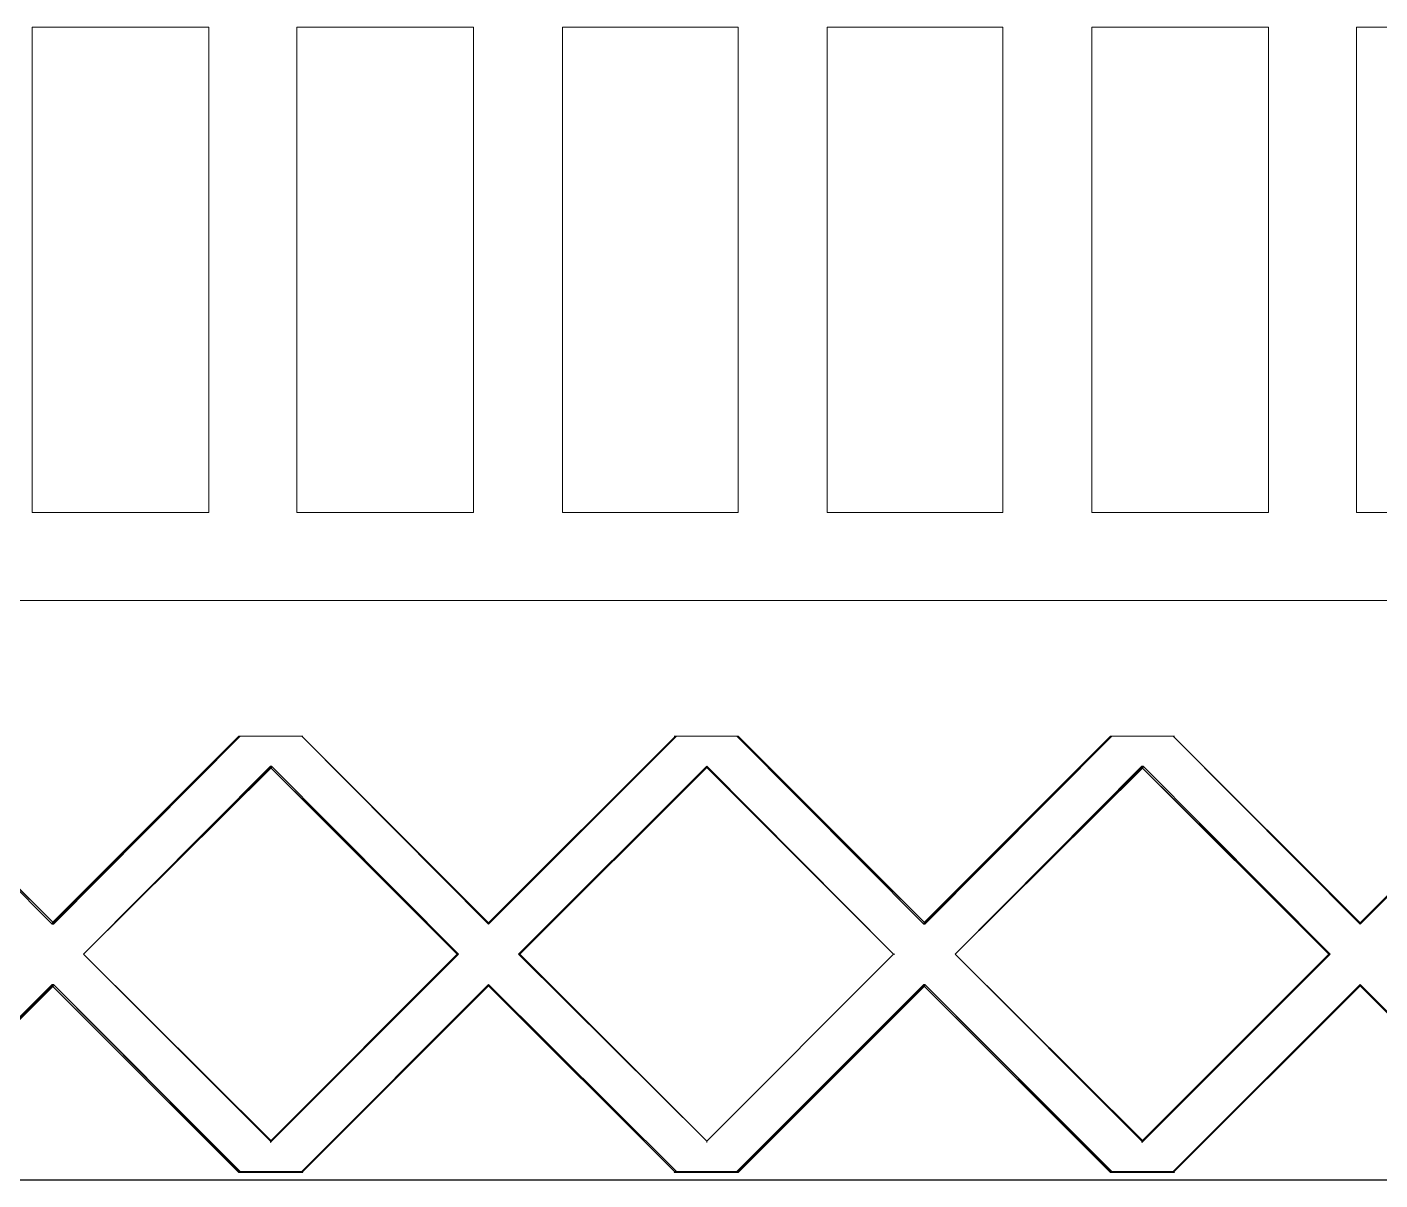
# Model space of a CAD drawing. Extents: x -66030 to 95157, y -13132 to 45879.
# Drawn here: x 54058 to 58272, y 16976 to 20565 of the extents above; entities that cross this region are included whole.
import ezdxf

# ---------------------------------------------------------------- set-up
doc = ezdxf.new("R2010")
doc.units = 0
doc.header["$LTSCALE"] = 100
doc.header["$MEASUREMENT"] = 0
doc.layers.get('0').update_dxf_attribs({"linetype": 'CONTINUOUS'})
doc.layers.add('3', color=11, linetype='CONTINUOUS')

msp = doc.modelspace()

# ---------------------------------------------------------------- linework, layer by layer
at = {"lineweight": 0}
for points in [[(54073.6, 20565), (54624.3, 20565), (54624.3, 19053.4), (54073.6, 19053.4), (54073.6, 20565)], [(54897.7, 20565), (55448.5, 20565), (55448.5, 19053.4), (54897.7, 19053.4), (54897.7, 20565)], [(55725.8, 20565), (56272.6, 20565), (56272.6, 19053.4), (55725.8, 19053.4), (55725.8, 20565)], [(56549.9, 20565), (57096.8, 20565), (57096.8, 19053.4), (56549.9, 19053.4), (56549.9, 20565)], [(57374.1, 20565), (57924.8, 20565), (57924.8, 19053.4), (57374.1, 19053.4), (57374.1, 20565)], [(58198.3, 20565), (58749, 20565), (58749, 19053.4), (58198.3, 19053.4), (58198.3, 20565)], [(54140, 17772.2), (54140, 17776.1), (53558, 18358.1), (53554.1, 18358.1), (54136.1, 17772.2), (54140, 17772.2), (54136.1, 17772.2), (54140, 17772.2), (54140, 17772.2)], [(54721.9, 18358.1), (54718, 18358.1), (54136.1, 17776.1), (54140, 17772.2), (54721.9, 18358.1), (54721.9, 18358.1), (54721.9, 18358.1), (54721.9, 18358.1), (54721.9, 18358.1)], [(54721.9, 18358.1), (54718, 18358.1), (54718, 18358.1), (54721.9, 18358.1), (54721.9, 18358.1), (54721.9, 18358.1), (54721.9, 18358.1), (54718, 18358.1), (54718, 18358.1)], [(54913.3, 18358.1), (54913.3, 18358.1), (54721.9, 18358.1), (54721.9, 18358.1), (54913.3, 18358.1), (54913.3, 18358.1), (54913.3, 18358.1), (54917.2, 18358.1), (54913.3, 18358.1)], [(54913.3, 18358.1), (54913.3, 18358.1), (54913.3, 18358.1), (54913.3, 18358.1), (54913.3, 18358.1), (54913.3, 18358.1), (54913.3, 18358.1), (54909.4, 18358.1), (54913.3, 18358.1)], [(55495.3, 17772.2), (55495.3, 17776.1), (54913.3, 18358.1), (54913.3, 18358.1), (55495.3, 17772.2), (55495.3, 17772.2), (55495.3, 17772.2), (55495.3, 17772.2), (55495.3, 17772.2)], [(56081.2, 18358.1), (56077.3, 18358.1), (55495.3, 17776.1), (55495.3, 17772.2), (56081.2, 18358.1), (56081.2, 18358.1), (56081.2, 18358.1), (56081.2, 18358.1), (56081.2, 18358.1)], [(56077.3, 18358.1), (56077.3, 18358.1), (56077.3, 18358.1), (56081.2, 18358.1), (56077.3, 18358.1), (56077.3, 18358.1), (56077.3, 18358.1), (56073.4, 18358.1), (56077.3, 18358.1)], [(56272.6, 18358.1), (56268.7, 18358.1), (56077.3, 18358.1), (56077.3, 18358.1), (56268.7, 18358.1), (56272.6, 18358.1), (56272.6, 18358.1), (56272.6, 18358.1), (56268.7, 18358.1)], [(56268.7, 18358.1), (56272.6, 18358.1), (56272.6, 18358.1), (56268.7, 18358.1), (56268.7, 18358.1), (56268.7, 18358.1), (56268.7, 18358.1), (56268.7, 18358.1), (56268.7, 18358.1)], [(56854.6, 17772.2), (56854.6, 17776.1), (56272.6, 18358.1), (56268.7, 18358.1), (56850.7, 17772.2), (56854.6, 17772.2), (56850.7, 17772.2), (56854.6, 17772.2), (56854.6, 17772.2)], [(57436.6, 18358.1), (57432.7, 18358.1), (56850.7, 17776.1), (56854.6, 17772.2), (57436.6, 18358.1), (57436.6, 18358.1), (57436.6, 18358.1), (57436.6, 18358.1), (57436.6, 18358.1)], [(57436.6, 18358.1), (57432.7, 18358.1), (57432.7, 18358.1), (57436.6, 18358.1), (57436.6, 18358.1), (57436.6, 18358.1), (57436.6, 18358.1), (57432.7, 18358.1), (57432.7, 18358.1)], [(57628, 18358.1), (57628, 18358.1), (57436.6, 18358.1), (57436.6, 18358.1), (57628, 18358.1), (57628, 18358.1), (57628, 18358.1), (57631.9, 18358.1), (57628, 18358.1)], [(57628, 18358.1), (57628, 18358.1), (57628, 18358.1), (57628, 18358.1), (57628, 18358.1), (57628, 18358.1), (57628, 18358.1), (57624.1, 18358.1), (57628, 18358.1)], [(58210, 17772.2), (58210, 17776.1), (57628, 18358.1), (57628, 18358.1), (58210, 17772.2), (58210, 17772.2), (58210, 17772.2), (58210, 17772.2), (58210, 17772.2)], [(58795.9, 18358.1), (58792, 18358.1), (58210, 17776.1), (58210, 17772.2), (58795.9, 18358.1), (58795.9, 18358.1), (58795.9, 18358.1), (58795.9, 18358.1), (58795.9, 18358.1)], [(54819.6, 18264.4), (54815.7, 18264.4), (54233.7, 17678.5), (54233.7, 17678.5), (54819.6, 18260.5), (54819.6, 18264.4), (54819.6, 18264.4), (54815.7, 18264.4), (54815.7, 18264.4)], [(54815.7, 18260.5), (55401.6, 17678.5), (54815.7, 17096.5), (54233.7, 17678.5), (54815.7, 18260.5)], [(55401.6, 17678.5), (55401.6, 17678.5), (54819.6, 18264.4), (54815.7, 18260.5), (55397.7, 17678.5), (55401.6, 17678.5), (55401.6, 17678.5), (55401.6, 17678.5), (55401.6, 17678.5)], [(55589.1, 17678.5), (55593, 17678.5), (56175, 18260.5), (56175, 18264.4), (55589.1, 17678.5), (55589.1, 17678.5), (55589.1, 17678.5), (55589.1, 17678.5), (55589.1, 17678.5)], [(56175, 17096.5), (56757, 17678.5), (56175, 18260.5), (55593, 17678.5), (56175, 17096.5)], [(56175, 18264.4), (56175, 18260.5), (56757, 17678.5), (56757, 17678.5), (56175, 18264.4), (56175, 18264.4), (56175, 18264.4), (56175, 18264.4), (56175, 18264.4)], [(56948.3, 17678.5), (56948.3, 17678.5), (57534.2, 18260.5), (57530.3, 18264.4), (56948.3, 17678.5), (56948.3, 17678.5), (56948.3, 17678.5), (56948.3, 17678.5), (56948.3, 17678.5)], [(57530.3, 18260.5), (56948.3, 17678.5), (57530.3, 17096.5), (58116.2, 17678.5), (57530.3, 18260.5)], [(57530.3, 18264.4), (57530.3, 18260.5), (58112.3, 17678.5), (58116.2, 17678.5), (57534.2, 18264.4), (57530.3, 18264.4), (57534.2, 18264.4), (57530.3, 18264.4), (57530.3, 18264.4)], [(54233.7, 17678.5), (54233.7, 17678.5), (54815.7, 17096.5), (54819.6, 17096.5), (54233.7, 17678.5), (54233.7, 17678.5), (54233.7, 17678.5), (54233.7, 17678.5), (54233.7, 17678.5)], [(54815.7, 17096.5), (54819.6, 17096.5), (55401.6, 17678.5), (55397.7, 17678.5), (54815.7, 17096.5), (54815.7, 17096.5), (54815.7, 17096.5), (54815.7, 17092.6), (54819.6, 17096.5)], [(56175, 17096.5), (56175, 17096.5), (55593, 17678.5), (55589.1, 17678.5), (56175, 17096.5), (56175, 17096.5), (56175, 17096.5), (56175, 17092.6), (56175, 17096.5)], [(56757, 17678.5), (56757, 17678.5), (56175, 17096.5), (56175, 17096.5), (56757, 17678.5), (56757, 17678.5), (56757, 17678.5), (56760.9, 17678.5), (56757, 17678.5)], [(57534.2, 17096.5), (57534.2, 17096.5), (56948.3, 17678.5), (56948.3, 17678.5), (57530.3, 17096.5), (57534.2, 17096.5), (57530.3, 17096.5), (57530.3, 17092.6), (57534.2, 17096.5)], [(58116.2, 17678.5), (58112.3, 17678.5), (57530.3, 17096.5), (57534.2, 17096.5), (58116.2, 17678.5), (58116.2, 17678.5), (58116.2, 17678.5), (58116.2, 17678.5), (58116.2, 17678.5)], [(53554.1, 16998.9), (53558, 16998.9), (54140, 17580.8), (54136.1, 17584.8), (53554.1, 17002.8), (53554.1, 16998.9), (53554.1, 17002.8), (53554.1, 16998.9), (53554.1, 16998.9)], [(54136.1, 17584.8), (54136.1, 17580.8), (54718, 16998.9), (54721.9, 17002.8), (54140, 17584.8), (54136.1, 17584.8), (54140, 17584.8), (54140, 17584.8), (54136.1, 17584.8)], [(54913.3, 16998.9), (54913.3, 16998.9), (55495.3, 17580.8), (55495.3, 17584.8), (54913.3, 17002.8), (54913.3, 16998.9), (54913.3, 17002.8), (54909.4, 16998.9), (54913.3, 16998.9)], [(55495.3, 17584.8), (55495.3, 17580.8), (56077.3, 16998.9), (56081.2, 17002.8), (55495.3, 17584.8), (55495.3, 17584.8), (55495.3, 17584.8), (55495.3, 17584.8), (55495.3, 17584.8)], [(56268.7, 16998.9), (56272.6, 16998.9), (56854.6, 17580.8), (56850.7, 17584.8), (56268.7, 17002.8), (56268.7, 16998.9), (56268.7, 17002.8), (56268.7, 16998.9), (56268.7, 16998.9)], [(56850.7, 17584.8), (56850.7, 17580.8), (57432.7, 16998.9), (57436.6, 17002.8), (56854.6, 17584.8), (56850.7, 17584.8), (56854.6, 17584.8), (56854.6, 17584.8), (56850.7, 17584.8)], [(57628, 16998.9), (57628, 16998.9), (58210, 17580.8), (58210, 17584.8), (57628, 17002.8), (57628, 16998.9), (57628, 17002.8), (57624.1, 16998.9), (57628, 16998.9)], [(58210, 17584.8), (58210, 17580.8), (58792, 16998.9), (58795.9, 17002.8), (58210, 17584.8), (58210, 17584.8), (58210, 17584.8), (58210, 17584.8), (58210, 17584.8)], [(54718, 17002.8), (54721.9, 16998.9), (54913.3, 16998.9), (54913.3, 17002.8), (54721.9, 17002.8), (54718, 17002.8), (54718, 17002.8), (54718, 16998.9), (54721.9, 16998.9)], [(54721.9, 17002.8), (54718, 17002.8), (54718, 17002.8), (54721.9, 16998.9), (54721.9, 16998.9), (54721.9, 17002.8), (54721.9, 16998.9), (54721.9, 16998.9), (54721.9, 17002.8)], [(54913.3, 16998.9), (54913.3, 17002.8), (54913.3, 17002.8), (54913.3, 16998.9), (54913.3, 16998.9), (54913.3, 16998.9), (54913.3, 16998.9), (54917.2, 16998.9), (54913.3, 17002.8)], [(56077.3, 17002.8), (56077.3, 16998.9), (56268.7, 16998.9), (56268.7, 17002.8), (56077.3, 17002.8), (56077.3, 17002.8), (56077.3, 17002.8), (56073.4, 16998.9), (56077.3, 16998.9)], [(56081.2, 17002.8), (56077.3, 17002.8), (56077.3, 17002.8), (56077.3, 16998.9), (56081.2, 16998.9), (56081.2, 17002.8), (56081.2, 16998.9), (56081.2, 16998.9), (56081.2, 17002.8)], [(56268.7, 16998.9), (56272.6, 17002.8), (56272.6, 17002.8), (56268.7, 16998.9), (56268.7, 16998.9), (56268.7, 16998.9), (56268.7, 16998.9), (56272.6, 16998.9), (56272.6, 17002.8)], [(57432.7, 17002.8), (57436.6, 16998.9), (57628, 16998.9), (57628, 17002.8), (57436.6, 17002.8), (57432.7, 17002.8), (57432.7, 17002.8), (57432.7, 16998.9), (57436.6, 16998.9)], [(57436.6, 17002.8), (57432.7, 17002.8), (57432.7, 17002.8), (57436.6, 16998.9), (57436.6, 16998.9), (57436.6, 17002.8), (57436.6, 16998.9), (57436.6, 16998.9), (57436.6, 17002.8)], [(57628, 16998.9), (57628, 17002.8), (57628, 17002.8), (57628, 16998.9), (57628, 16998.9), (57628, 16998.9), (57628, 16998.9), (57631.9, 16998.9), (57628, 17002.8)]]:
    msp.add_lwpolyline(points, close=True, dxfattribs=at)
for points in [[(58749, 18780), (58198.3, 18780), (57924.8, 18780), (57374.1, 18780), (57096.8, 18780), (56549.9, 18780), (56272.6, 18780), (55725.8, 18780), (55448.5, 18780), (54897.7, 18780), (54624.3, 18780), (54073.6, 18780), (53800.1, 18780)], [(53554.1, 18358.1), (54140, 17776.1), (54721.9, 18358.1), (54721.9, 18358.1), (54913.3, 18358.1), (54913.3, 18358.1), (55495.3, 17776.1), (56077.3, 18358.1), (56077.3, 18358.1), (56268.7, 18358.1), (56268.7, 18358.1), (56854.6, 17776.1), (57436.6, 18358.1), (57436.6, 18358.1), (57628, 18358.1), (57628, 18358.1), (58210, 17776.1), (58792, 18358.1)], [(58792, 16998.9), (58210, 17584.8), (57628, 16998.9), (57628, 16998.9), (57436.6, 16998.9), (57436.6, 16998.9), (56854.6, 17584.8), (56268.7, 16998.9), (56268.7, 16998.9), (56077.3, 16998.9), (56077.3, 16998.9), (55495.3, 17584.8), (54913.3, 16998.9), (54913.3, 16998.9), (54721.9, 16998.9), (54721.9, 16998.9), (54140, 17584.8), (53554.1, 16998.9)]]:
    msp.add_lwpolyline(points, dxfattribs=at)
at = {"layer": '3'}
msp.add_line((-66009.4, 16976.2), (95156.9, 16976.2), dxfattribs=at)

doc.saveas('drawing.dxf')
